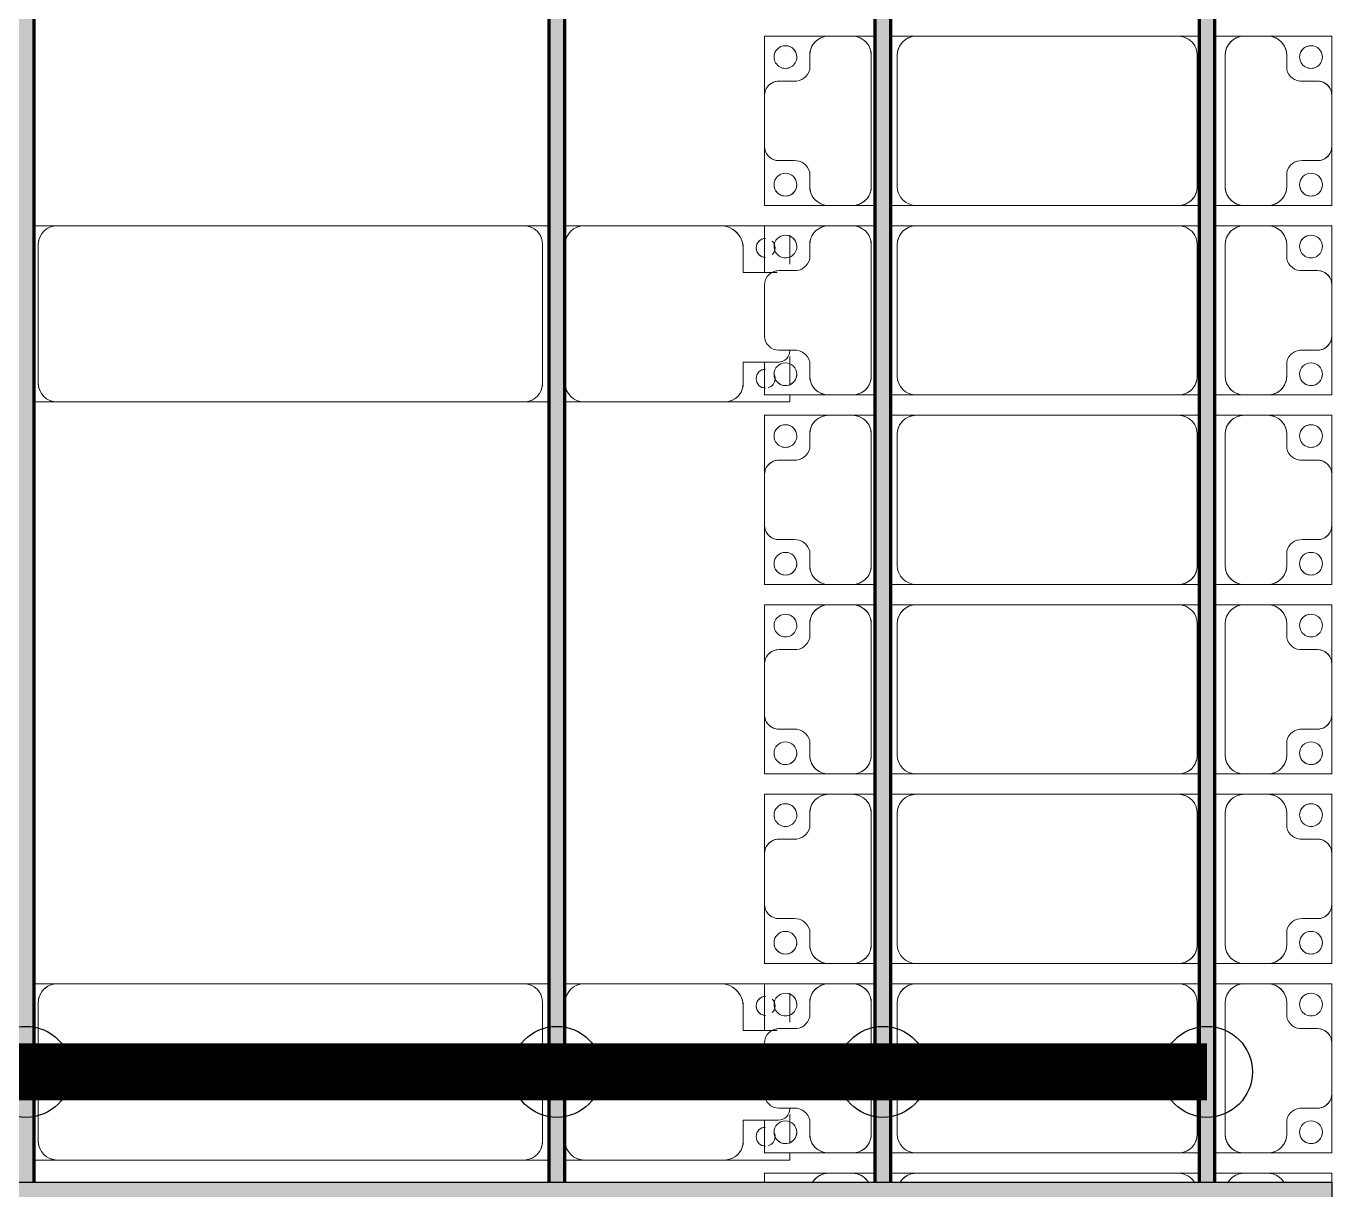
# Model space of a CAD drawing. Header units: millimetres. Extents: x -268744 to 115753, y -96240 to -10461.
# Drawn here: x 31470 to 34914, y -28627 to -25556 of the extents above; entities that cross this region are included whole.
import ezdxf

# ---------------------------------------------------------------- set-up
doc = ezdxf.new("R2010")
doc.units = ezdxf.units.MM
doc.layers.add('A-GENM', color=13, linetype='Continuous', lineweight=9)
doc.layers.add('S-BEAM', color=12, linetype='Continuous', lineweight=9)
doc.layers.add('GC-HOP 40x60 GIA CUONG', color=1, linetype='Continuous')

# ---------------------------------------------------------------- blocks, each defined once
blk = doc.blocks.new('Dầm C52 - Hộp 40x60-V24-KHUNG KẾT CẤU BÈ PIN 1')
at = {"layer": 'S-BEAM', "lineweight": 25}
blk.add_hatch(color=4, dxfattribs=at).paths.add_polyline_path([(-145811, -20), (145811, -20), (145811, 20), (-145811, 20)])
at = {"layer": 'S-BEAM', "color": 4, "lineweight": 25}
for p, q in [((-145811, 20), (145811, 20)), ((145811, 20), (145811, -20))]:
    blk.add_line(p, q, dxfattribs=at)
blk = doc.blocks.new('Dai phaodi lai - DẢI PHAO ĐI LẠI-V77-KHUNG KẾT CẤU BÈ PIN 1')
at = {"layer": 'A-GENM', "color": 7}
for p, q in [((5276.8, 748.4), (5433.1, 748.4)), ((5276.8, 579.3), (5276.8, 748.4)), ((5276.8, 748.4), (5276.8, 579.3)), ((5433.1, 748.4), (5276.8, 748.4)), ((5566.9, 748.4), (5433.1, 748.4)), ((5566.9, 748.4), (5723.2, 748.4)), ((5723.2, 748.4), (5566.9, 748.4)), ((5723.2, 748.4), (5723.2, 579.3)), ((5723.2, 579.3), (5723.2, 748.4)), ((5776.8, 748.4), (5933.1, 748.4)), ((5776.8, 579.3), (5776.8, 748.4)), ((5776.8, 748.4), (5776.8, 579.3)), ((5933.1, 748.4), (5776.8, 748.4)), ((6066.9, 748.4), (5933.1, 748.4)), ((6066.9, 748.4), (6223.2, 748.4)), ((6223.2, 748.4), (6066.9, 748.4)), ((6223.2, 748.4), (6223.2, 579.3)), ((6223.2, 579.3), (6223.2, 748.4)), ((6276.8, 748.4), (6433.1, 748.4)), ((6276.8, 579.3), (6276.8, 748.4)), ((6276.8, 748.4), (6276.8, 579.3)), ((6433.1, 748.4), (6276.8, 748.4)), ((6566.9, 748.4), (6433.1, 748.4)), ((6566.9, 748.4), (6723.2, 748.4)), ((6723.2, 748.4), (6566.9, 748.4)), ((6723.2, 748.4), (6723.2, 579.3)), ((6723.2, 579.3), (6723.2, 748.4)), ((6776.8, 748.4), (6933.1, 748.4)), ((6776.8, 579.3), (6776.8, 748.4)), ((6776.8, 748.4), (6776.8, 579.3)), ((6933.1, 748.4), (6776.8, 748.4)), ((7066.9, 748.4), (6933.1, 748.4)), ((7066.9, 748.4), (7223.2, 748.4)), ((7223.2, 748.4), (7066.9, 748.4)), ((7223.2, 748.4), (7223.2, 579.3)), ((7223.2, 579.3), (7223.2, 748.4)), ((7276.8, 748.4), (7433.1, 748.4)), ((7276.8, 579.3), (7276.8, 748.4)), ((7276.8, 748.4), (7276.8, 579.3)), ((7433.1, 748.4), (7276.8, 748.4)), ((7566.9, 748.4), (7433.1, 748.4)), ((7566.9, 748.4), (7723.2, 748.4)), ((7723.2, 748.4), (7566.9, 748.4)), ((7723.2, 748.4), (7723.2, 579.3)), ((7723.2, 579.3), (7723.2, 748.4)), ((7776.8, 748.4), (7933.1, 748.4)), ((7776.8, 579.3), (7776.8, 748.4)), ((7776.8, 748.4), (7776.8, 579.3)), ((7933.1, 748.4), (7776.8, 748.4)), ((8066.9, 748.4), (7933.1, 748.4)), ((8066.9, 748.4), (8223.2, 748.4)), ((8223.2, 748.4), (8066.9, 748.4)), ((8223.2, 748.4), (8223.2, 579.3)), ((8223.2, 579.3), (8223.2, 748.4)), ((8276.8, 748.4), (8300.1, 748.4)), ((8276.8, 579.3), (8276.8, 748.4)), ((8276.8, 748.4), (8276.8, 579.3)), ((8300.1, 748.4), (8276.8, 748.4)), ((5395.1, 710.4), (5395.1, 670.7)), ((5604.9, 670.7), (5604.9, 710.4)), ((5895.1, 710.4), (5895.1, 670.7)), ((6104.9, 670.7), (6104.9, 710.4)), ((6395.1, 710.4), (6395.1, 670.7)), ((6604.9, 670.7), (6604.9, 710.4)), ((6895.1, 710.4), (6895.1, 670.7)), ((7104.9, 670.7), (7104.9, 710.4)), ((7395.1, 710.4), (7395.1, 670.7)), ((7604.9, 670.7), (7604.9, 710.4)), ((7895.1, 710.4), (7895.1, 670.7)), ((8104.9, 670.7), (8104.9, 710.4)), ((5364.3, 629.3), (5326.8, 629.3)), ((5673.2, 629.3), (5635.7, 629.3)), ((5864.3, 629.3), (5826.8, 629.3)), ((6173.2, 629.3), (6135.7, 629.3)), ((6364.3, 629.3), (6326.8, 629.3)), ((6673.2, 629.3), (6635.7, 629.3)), ((6864.3, 629.3), (6826.8, 629.3)), ((7173.2, 629.3), (7135.7, 629.3)), ((7364.3, 629.3), (7326.8, 629.3)), ((7673.2, 629.3), (7635.7, 629.3)), ((7864.3, 629.3), (7826.8, 629.3)), ((8173.2, 629.3), (8135.7, 629.3)), ((5276.8, 579.3), (5276.8, 516.7)), ((5723.2, 516.7), (5723.2, 579.3)), ((5776.8, 579.3), (5776.8, 516.7)), ((6223.2, 516.7), (6223.2, 579.3)), ((6276.8, 579.3), (6276.8, 516.7)), ((6723.2, 516.7), (6723.2, 579.3)), ((6776.8, 579.3), (6776.8, 516.7)), ((7223.2, 516.7), (7223.2, 579.3)), ((7276.8, 579.3), (7276.8, 516.7)), ((7723.2, 516.7), (7723.2, 579.3)), ((7776.8, 579.3), (7776.8, 516.7)), ((8223.2, 516.7), (8223.2, 579.3)), ((8276.8, 579.3), (8276.8, 516.7)), ((5276.8, 438.7), (5276.8, 516.7)), ((5276.8, 438.7), (5276.8, 516.7)), ((5723.2, 516.7), (5723.2, 438.7)), ((5723.2, 516.7), (5723.2, 438.7)), ((5776.8, 438.7), (5776.8, 516.7)), ((5776.8, 438.7), (5776.8, 516.7)), ((6223.2, 516.7), (6223.2, 438.7)), ((6223.2, 516.7), (6223.2, 438.7)), ((6276.8, 438.7), (6276.8, 516.7)), ((6276.8, 438.7), (6276.8, 516.7)), ((6723.2, 516.7), (6723.2, 438.7)), ((6723.2, 516.7), (6723.2, 438.7)), ((6776.8, 438.7), (6776.8, 516.7)), ((6776.8, 438.7), (6776.8, 516.7)), ((7223.2, 516.7), (7223.2, 438.7)), ((7223.2, 516.7), (7223.2, 438.7)), ((7276.8, 438.7), (7276.8, 516.7)), ((7276.8, 438.7), (7276.8, 516.7)), ((7723.2, 516.7), (7723.2, 438.7)), ((7723.2, 516.7), (7723.2, 438.7)), ((7776.8, 438.7), (7776.8, 516.7)), ((7776.8, 438.7), (7776.8, 516.7)), ((8223.2, 516.7), (8223.2, 438.7)), ((8223.2, 516.7), (8223.2, 438.7)), ((8276.8, 438.7), (8276.8, 516.7)), ((8276.8, 438.7), (8276.8, 516.7)), ((5326.8, 466.7), (5673.2, 466.7)), ((5826.8, 466.7), (6173.2, 466.7)), ((6326.8, 466.7), (6673.2, 466.7)), ((6826.8, 466.7), (7173.2, 466.7)), ((7326.8, 466.7), (7673.2, 466.7)), ((7826.8, 466.7), (8173.2, 466.7)), ((5276.8, 343.3), (5276.8, 398.7)), ((5276.8, 343.3), (5276.8, 398.7)), ((5673.2, 393.3), (5326.8, 393.3)), ((5723.2, 398.7), (5723.2, 343.3)), ((5723.2, 398.7), (5723.2, 343.3)), ((5776.8, 343.3), (5776.8, 398.7)), ((5776.8, 343.3), (5776.8, 398.7)), ((6173.2, 393.3), (5826.8, 393.3)), ((6223.2, 398.7), (6223.2, 343.3)), ((6223.2, 398.7), (6223.2, 343.3)), ((6276.8, 343.3), (6276.8, 398.7)), ((6276.8, 343.3), (6276.8, 398.7)), ((6673.2, 393.3), (6326.8, 393.3)), ((6723.2, 398.7), (6723.2, 343.3)), ((6723.2, 398.7), (6723.2, 343.3)), ((6776.8, 343.3), (6776.8, 398.7)), ((6776.8, 343.3), (6776.8, 398.7)), ((7173.2, 393.3), (6826.8, 393.3)), ((7223.2, 398.7), (7223.2, 343.3)), ((7223.2, 398.7), (7223.2, 343.3)), ((7276.8, 343.3), (7276.8, 398.7)), ((7276.8, 343.3), (7276.8, 398.7)), ((7673.2, 393.3), (7326.8, 393.3)), ((7723.2, 398.7), (7723.2, 343.3)), ((7723.2, 398.7), (7723.2, 343.3)), ((7776.8, 343.3), (7776.8, 398.7)), ((7776.8, 343.3), (7776.8, 398.7)), ((8173.2, 393.3), (7826.8, 393.3)), ((8223.2, 398.7), (8223.2, 343.3)), ((8223.2, 398.7), (8223.2, 343.3)), ((8276.8, 343.3), (8276.8, 398.7)), ((8276.8, 343.3), (8276.8, 398.7)), ((5276.8, 343.3), (5276.8, -348.3)), ((5723.2, -348.3), (5723.2, 343.3)), ((5776.8, 343.3), (5776.8, -348.3)), ((6223.2, -348.3), (6223.2, 343.3)), ((6276.8, 343.3), (6276.8, -348.3)), ((6723.2, -348.3), (6723.2, 343.3)), ((6776.8, 343.3), (6776.8, -348.3)), ((7223.2, -348.3), (7223.2, 343.3)), ((7276.8, 343.3), (7276.8, -348.3)), ((7723.2, -348.3), (7723.2, 343.3)), ((7776.8, 343.3), (7776.8, -348.3)), ((8223.2, -348.3), (8223.2, 343.3)), ((8276.8, 343.3), (8276.8, -348.3)), ((5276.8, -416.3), (5276.8, -348.3)), ((5276.8, -416.3), (5276.8, -348.3)), ((5723.2, -348.3), (5723.2, -416.3)), ((5723.2, -348.3), (5723.2, -416.3)), ((5776.8, -416.3), (5776.8, -348.3)), ((5776.8, -416.3), (5776.8, -348.3)), ((6223.2, -348.3), (6223.2, -416.3)), ((6223.2, -348.3), (6223.2, -416.3)), ((6276.8, -416.3), (6276.8, -348.3)), ((6276.8, -416.3), (6276.8, -348.3)), ((6723.2, -348.3), (6723.2, -416.3)), ((6723.2, -348.3), (6723.2, -416.3)), ((6776.8, -416.3), (6776.8, -348.3)), ((6776.8, -416.3), (6776.8, -348.3)), ((7223.2, -348.3), (7223.2, -416.3)), ((7223.2, -348.3), (7223.2, -416.3)), ((7276.8, -416.3), (7276.8, -348.3)), ((7276.8, -416.3), (7276.8, -348.3)), ((7723.2, -348.3), (7723.2, -416.3)), ((7723.2, -348.3), (7723.2, -416.3)), ((7776.8, -416.3), (7776.8, -348.3)), ((7776.8, -416.3), (7776.8, -348.3)), ((8223.2, -348.3), (8223.2, -416.3)), ((8223.2, -348.3), (8223.2, -416.3)), ((8276.8, -416.3), (8276.8, -348.3)), ((8276.8, -416.3), (8276.8, -348.3)), ((5326.8, -398.3), (5673.2, -398.3)), ((5826.8, -398.3), (6173.2, -398.3)), ((6326.8, -398.3), (6673.2, -398.3)), ((6826.8, -398.3), (7173.2, -398.3)), ((7326.8, -398.3), (7673.2, -398.3)), ((7826.8, -398.3), (8173.2, -398.3)), ((5276.8, -516.7), (5276.8, -456.3)), ((5276.8, -516.7), (5276.8, -456.3)), ((5673.2, -466.7), (5326.8, -466.7)), ((5723.2, -456.3), (5723.2, -516.7)), ((5723.2, -456.3), (5723.2, -516.7)), ((5776.8, -516.7), (5776.8, -456.3)), ((5776.8, -516.7), (5776.8, -456.3)), ((6173.2, -466.7), (5826.8, -466.7)), ((6223.2, -456.3), (6223.2, -516.7)), ((6223.2, -456.3), (6223.2, -516.7)), ((6276.8, -516.7), (6276.8, -456.3)), ((6276.8, -516.7), (6276.8, -456.3)), ((6673.2, -466.7), (6326.8, -466.7)), ((6723.2, -456.3), (6723.2, -516.7)), ((6723.2, -456.3), (6723.2, -516.7)), ((6776.8, -516.7), (6776.8, -456.3)), ((6776.8, -516.7), (6776.8, -456.3)), ((7173.2, -466.7), (6826.8, -466.7)), ((7223.2, -456.3), (7223.2, -516.7)), ((7223.2, -456.3), (7223.2, -516.7)), ((7276.8, -516.7), (7276.8, -456.3)), ((7276.8, -516.7), (7276.8, -456.3)), ((7673.2, -466.7), (7326.8, -466.7)), ((7723.2, -456.3), (7723.2, -516.7)), ((7723.2, -456.3), (7723.2, -516.7)), ((7776.8, -516.7), (7776.8, -456.3)), ((7776.8, -516.7), (7776.8, -456.3)), ((8173.2, -466.7), (7826.8, -466.7)), ((8223.2, -456.3), (8223.2, -516.7)), ((8223.2, -456.3), (8223.2, -516.7)), ((8276.8, -516.7), (8276.8, -456.3)), ((8276.8, -516.7), (8276.8, -456.3)), ((5276.8, -516.7), (5276.8, -579.3)), ((5723.2, -579.3), (5723.2, -516.7)), ((5776.8, -516.7), (5776.8, -579.3)), ((6223.2, -579.3), (6223.2, -516.7)), ((6276.8, -516.7), (6276.8, -579.3)), ((6723.2, -579.3), (6723.2, -516.7)), ((6776.8, -516.7), (6776.8, -579.3)), ((7223.2, -579.3), (7223.2, -516.7)), ((7276.8, -516.7), (7276.8, -579.3)), ((7723.2, -579.3), (7723.2, -516.7)), ((7776.8, -516.7), (7776.8, -579.3)), ((8223.2, -579.3), (8223.2, -516.7)), ((8276.8, -516.7), (8276.8, -579.3)), ((5276.8, -748.4), (5276.8, -579.3)), ((5276.8, -579.3), (5276.8, -748.4)), ((5723.2, -579.3), (5723.2, -748.4)), ((5723.2, -748.4), (5723.2, -579.3)), ((5776.8, -748.4), (5776.8, -579.3)), ((5776.8, -579.3), (5776.8, -748.4)), ((6223.2, -579.3), (6223.2, -748.4)), ((6223.2, -748.4), (6223.2, -579.3)), ((6276.8, -748.4), (6276.8, -579.3)), ((6276.8, -579.3), (6276.8, -748.4)), ((6723.2, -579.3), (6723.2, -748.4)), ((6723.2, -748.4), (6723.2, -579.3)), ((6776.8, -748.4), (6776.8, -579.3)), ((6776.8, -579.3), (6776.8, -748.4)), ((7223.2, -579.3), (7223.2, -748.4)), ((7223.2, -748.4), (7223.2, -579.3)), ((7276.8, -748.4), (7276.8, -579.3)), ((7276.8, -579.3), (7276.8, -748.4)), ((7723.2, -579.3), (7723.2, -748.4)), ((7723.2, -748.4), (7723.2, -579.3)), ((7776.8, -748.4), (7776.8, -579.3)), ((7776.8, -579.3), (7776.8, -748.4)), ((8223.2, -579.3), (8223.2, -748.4)), ((8223.2, -748.4), (8223.2, -579.3)), ((8276.8, -748.4), (8276.8, -579.3)), ((8276.8, -579.3), (8276.8, -748.4)), ((5326.8, -629.3), (5364.3, -629.3)), ((5635.7, -629.3), (5673.2, -629.3)), ((5826.8, -629.3), (5864.3, -629.3)), ((6135.7, -629.3), (6173.2, -629.3)), ((6326.8, -629.3), (6364.3, -629.3)), ((6635.7, -629.3), (6673.2, -629.3)), ((6826.8, -629.3), (6864.3, -629.3)), ((7135.7, -629.3), (7173.2, -629.3)), ((7326.8, -629.3), (7364.3, -629.3)), ((7635.7, -629.3), (7673.2, -629.3)), ((7826.8, -629.3), (7864.3, -629.3)), ((8135.7, -629.3), (8173.2, -629.3)), ((5395.1, -670.7), (5395.1, -710.4)), ((5604.9, -710.4), (5604.9, -670.7)), ((5895.1, -670.7), (5895.1, -710.4)), ((6104.9, -710.4), (6104.9, -670.7)), ((6395.1, -670.7), (6395.1, -710.4)), ((6604.9, -710.4), (6604.9, -670.7)), ((6895.1, -670.7), (6895.1, -710.4)), ((7104.9, -710.4), (7104.9, -670.7)), ((7395.1, -670.7), (7395.1, -710.4)), ((7604.9, -710.4), (7604.9, -670.7)), ((7895.1, -670.7), (7895.1, -710.4)), ((8104.9, -710.4), (8104.9, -670.7)), ((5433.1, -748.4), (5276.8, -748.4)), ((5276.8, -748.4), (5433.1, -748.4)), ((5433.1, -748.4), (5566.9, -748.4)), ((5723.2, -748.4), (5566.9, -748.4)), ((5566.9, -748.4), (5723.2, -748.4)), ((5900.1, -748.4), (5776.8, -748.4)), ((5776.8, -748.4), (5900.1, -748.4)), ((5933.1, -748.4), (6066.9, -748.4)), ((6223.2, -748.4), (6136.6, -748.4)), ((6136.6, -748.4), (6223.2, -748.4)), ((6433.1, -748.4), (6276.8, -748.4)), ((6276.8, -748.4), (6433.1, -748.4)), ((6433.1, -748.4), (6566.9, -748.4)), ((6723.2, -748.4), (6566.9, -748.4)), ((6566.9, -748.4), (6723.2, -748.4)), ((6933.1, -748.4), (6776.8, -748.4)), ((6776.8, -748.4), (6933.1, -748.4)), ((6933.1, -748.4), (7066.9, -748.4)), ((7223.2, -748.4), (7066.9, -748.4)), ((7066.9, -748.4), (7223.2, -748.4)), ((7433.1, -748.4), (7276.8, -748.4)), ((7276.8, -748.4), (7433.1, -748.4)), ((7433.1, -748.4), (7566.9, -748.4)), ((7723.2, -748.4), (7566.9, -748.4)), ((7566.9, -748.4), (7723.2, -748.4)), ((7900.1, -748.4), (7776.8, -748.4)), ((7776.8, -748.4), (7900.1, -748.4)), ((7933.1, -748.4), (8066.9, -748.4)), ((8223.2, -748.4), (8136.6, -748.4)), ((8136.6, -748.4), (8223.2, -748.4)), ((8300.1, -748.4), (8276.8, -748.4)), ((8276.8, -748.4), (8300.1, -748.4))]:
    blk.add_line(p, q, dxfattribs=at)
for centre, radius, start, end in [((5433.1, 710.4), 38, 90, 180), ((5433.1, 710.4), 38, 90, 180), ((5433.1, 710.4), 38, 120, 180), ((5433.1, 710.4), 38, 120, 180), ((5433.1, 710.4), 38, 90, 105), ((5433.1, 710.4), 38, 90, 105), ((5566.9, 710.4), 38, 360, 90), ((5566.9, 710.4), 38, 75, 90), ((5566.9, 710.4), 38, 0, 90), ((5566.9, 710.4), 38, 75, 90), ((5566.9, 710.4), 38, 0, 60), ((5566.9, 710.4), 38, 0, 60), ((5933.1, 710.4), 38, 90, 180), ((5933.1, 710.4), 38, 90, 180), ((5933.1, 710.4), 38, 120, 180), ((5933.1, 710.4), 38, 120, 180), ((5933.1, 710.4), 38, 90, 105), ((5933.1, 710.4), 38, 90, 105), ((6066.9, 710.4), 38, 0, 90), ((6066.9, 710.4), 38, 75, 90), ((6066.9, 710.4), 38, 0, 90), ((6066.9, 710.4), 38, 75, 90), ((6066.9, 710.4), 38, 0, 60), ((6066.9, 710.4), 38, 0, 60), ((6433.1, 710.4), 38, 90, 180), ((6433.1, 710.4), 38, 90, 180), ((6433.1, 710.4), 38, 120, 180), ((6433.1, 710.4), 38, 120, 180), ((6433.1, 710.4), 38, 90, 105), ((6433.1, 710.4), 38, 90, 105), ((6566.9, 710.4), 38, 0, 90), ((6566.9, 710.4), 38, 75, 90), ((6566.9, 710.4), 38, 0, 90), ((6566.9, 710.4), 38, 75, 90), ((6566.9, 710.4), 38, 0, 60), ((6566.9, 710.4), 38, 0, 60), ((6933.1, 710.4), 38, 90, 180), ((6933.1, 710.4), 38, 90, 180), ((6933.1, 710.4), 38, 120, 180), ((6933.1, 710.4), 38, 120, 180), ((6933.1, 710.4), 38, 90, 105), ((6933.1, 710.4), 38, 90, 105), ((7066.9, 710.4), 38, 360, 90), ((7066.9, 710.4), 38, 75, 90), ((7066.9, 710.4), 38, 360, 90), ((7066.9, 710.4), 38, 75, 90), ((7066.9, 710.4), 38, 360, 60), ((7066.9, 710.4), 38, 360, 60), ((7433.1, 710.4), 38, 90, 180), ((7433.1, 710.4), 38, 90, 180), ((7433.1, 710.4), 38, 120, 180), ((7433.1, 710.4), 38, 120, 180), ((7433.1, 710.4), 38, 90, 105), ((7433.1, 710.4), 38, 90, 105), ((7566.9, 710.4), 38, 0, 90), ((7566.9, 710.4), 38, 75, 90), ((7566.9, 710.4), 38, 0, 90), ((7566.9, 710.4), 38, 75, 90), ((7566.9, 710.4), 38, 360, 60), ((7566.9, 710.4), 38, 0, 60), ((7933.1, 710.4), 38, 90, 180), ((7933.1, 710.4), 38, 90, 180), ((7933.1, 710.4), 38, 120, 180), ((7933.1, 710.4), 38, 120, 180), ((7933.1, 710.4), 38, 90, 105), ((7933.1, 710.4), 38, 90, 105), ((8066.9, 710.4), 38, 0, 90), ((8066.9, 710.4), 38, 75, 90), ((8066.9, 710.4), 38, 0, 90), ((8066.9, 710.4), 38, 75, 90), ((8066.9, 710.4), 38, 0, 60), ((8066.9, 710.4), 38, 0, 60), ((5331.6, 693.3), 30, 90, 270), ((5331.6, 693.3), 30, 90, 180), ((5331.6, 693.3), 30, 270, 90), ((5331.6, 693.3), 30, 270, 90), ((5668.4, 693.3), 30, 90, 270), ((5668.4, 693.3), 30, 90, 270), ((5668.4, 693.3), 30, 270, 90), ((5668.4, 693.3), 30, 0, 90), ((5831.6, 693.3), 30, 90, 270), ((5831.6, 693.3), 30, 90, 180), ((5831.6, 693.3), 30, 270, 90), ((5831.6, 693.3), 30, 270, 90), ((6168.4, 693.3), 30, 90, 270), ((6168.4, 693.3), 30, 90, 270), ((6168.4, 693.3), 30, 270, 90), ((6168.4, 693.3), 30, 0, 90), ((6331.6, 693.3), 30, 90, 270), ((6331.6, 693.3), 30, 90, 180), ((6331.6, 693.3), 30, 270, 90), ((6331.6, 693.3), 30, 270, 90), ((6668.4, 693.3), 30, 90, 270), ((6668.4, 693.3), 30, 90, 270), ((6668.4, 693.3), 30, 270, 90), ((6668.4, 693.3), 30, 0, 90), ((6831.6, 693.3), 30, 90, 270), ((6831.6, 693.3), 30, 90, 180), ((6831.6, 693.3), 30, 270, 90), ((6831.6, 693.3), 30, 270, 90), ((7168.4, 693.3), 30, 90, 270), ((7168.4, 693.3), 30, 90, 270), ((7168.4, 693.3), 30, 270, 90), ((7168.4, 693.3), 30, 0, 90), ((7331.6, 693.3), 30, 90, 270), ((7331.6, 693.3), 30, 90, 180), ((7331.6, 693.3), 30, 270, 90), ((7331.6, 693.3), 30, 270, 90), ((7668.4, 693.3), 30, 90, 270), ((7668.4, 693.3), 30, 90, 270), ((7668.4, 693.3), 30, 270, 90), ((7668.4, 693.3), 30, 0, 90), ((7831.6, 693.3), 30, 90, 270), ((7831.6, 693.3), 30, 90, 180), ((7831.6, 693.3), 30, 270, 90), ((7831.6, 693.3), 30, 270, 90), ((8168.4, 693.3), 30, 90, 270), ((8168.4, 693.3), 30, 90, 270), ((8168.4, 693.3), 30, 270, 90), ((8168.4, 693.3), 30, 0, 90), ((5331.6, 693.3), 30, 195, 270), ((5355.2, 668.2), 40, 283.1885, 3.5081), ((5644.8, 668.2), 40, 176.4919, 256.8115), ((5668.4, 693.3), 30, 270, 345), ((5831.6, 693.3), 30, 195, 270), ((5855.2, 668.2), 40, 283.1885, 3.5081), ((6144.8, 668.2), 40, 176.4919, 256.8115), ((6168.4, 693.3), 30, 270, 345), ((6331.6, 693.3), 30, 195, 270), ((6355.2, 668.2), 40, 283.1885, 3.5081), ((6644.8, 668.2), 40, 176.4919, 256.8115), ((6668.4, 693.3), 30, 270, 345), ((6831.6, 693.3), 30, 195, 270), ((6855.2, 668.2), 40, 283.1885, 3.5081), ((7144.8, 668.2), 40, 176.4919, 256.8115), ((7168.4, 693.3), 30, 270, 345), ((7331.6, 693.3), 30, 195, 270), ((7355.2, 668.2), 40, 283.1885, 3.5081), ((7644.8, 668.2), 40, 176.4919, 256.8115), ((7668.4, 693.3), 30, 270, 345), ((7831.6, 693.3), 30, 195, 270), ((7855.2, 668.2), 40, 283.1885, 3.5081), ((8144.8, 668.2), 40, 176.4919, 256.8115), ((8168.4, 693.3), 30, 270, 345), ((5326.8, 579.3), 50, 90, 180), ((5326.8, 579.3), 50, 90, 165), ((5673.2, 579.3), 50, 0, 90), ((5673.2, 579.3), 50, 15, 90), ((5826.8, 579.3), 50, 90, 180), ((5826.8, 579.3), 50, 90, 165), ((6173.2, 579.3), 50, 360, 90), ((6173.2, 579.3), 50, 15, 90), ((6326.8, 579.3), 50, 90, 180), ((6326.8, 579.3), 50, 90, 165), ((6673.2, 579.3), 50, 0, 90), ((6673.2, 579.3), 50, 15, 90), ((6826.8, 579.3), 50, 90, 180), ((6826.8, 579.3), 50, 90, 165), ((7173.2, 579.3), 50, 0, 90), ((7173.2, 579.3), 50, 15, 90), ((7326.8, 579.3), 50, 90, 180), ((7326.8, 579.3), 50, 90, 165), ((7673.2, 579.3), 50, 360, 90), ((7673.2, 579.3), 50, 15, 90), ((7826.8, 579.3), 50, 90, 180), ((7826.8, 579.3), 50, 90, 165), ((8173.2, 579.3), 50, 0, 90), ((8173.2, 579.3), 50, 15, 90), ((8326.8, 579.3), 50, 120, 180), ((8326.8, 579.3), 50, 120, 165), ((5326.8, 516.7), 50, 180, 270), ((5326.8, 516.7), 50, 195, 270), ((5673.2, 516.7), 50, 270, 0), ((5673.2, 516.7), 50, 270, 345), ((5826.8, 516.7), 50, 180, 270), ((5826.8, 516.7), 50, 195, 270), ((6173.2, 516.7), 50, 270, 360), ((6173.2, 516.7), 50, 270, 345), ((6326.8, 516.7), 50, 180, 270), ((6326.8, 516.7), 50, 195, 270), ((6673.2, 516.7), 50, 270, 360), ((6673.2, 516.7), 50, 270, 345), ((6826.8, 516.7), 50, 180, 270), ((6826.8, 516.7), 50, 195, 270), ((7173.2, 516.7), 50, 270, 360), ((7173.2, 516.7), 50, 270, 345), ((7326.8, 516.7), 50, 180, 270), ((7326.8, 516.7), 50, 195, 270), ((7673.2, 516.7), 50, 270, 360), ((7673.2, 516.7), 50, 270, 345), ((7826.8, 516.7), 50, 180, 270), ((7826.8, 516.7), 50, 195, 270), ((8173.2, 516.7), 50, 270, 0), ((8173.2, 516.7), 50, 270, 345), ((8326.8, 516.7), 50, 180, 240), ((8326.8, 516.7), 50, 195, 240), ((5326.8, 343.3), 50, 90, 180), ((5326.8, 343.3), 50, 105, 135), ((5673.2, 343.3), 50, 360, 90), ((5673.2, 343.3), 50, 360, 75), ((5826.8, 343.3), 50, 90, 180), ((5826.8, 343.3), 50, 105, 135), ((6173.2, 343.3), 50, 360, 90), ((6173.2, 343.3), 50, 360, 75), ((6326.8, 343.3), 50, 90, 180), ((6326.8, 343.3), 50, 105, 135), ((6673.2, 343.3), 50, 360, 90), ((6673.2, 343.3), 50, 360, 75), ((6826.8, 343.3), 50, 90, 180), ((6826.8, 343.3), 50, 105, 135), ((7173.2, 343.3), 50, 360, 90), ((7173.2, 343.3), 50, 360, 75), ((7326.8, 343.3), 50, 90, 180), ((7326.8, 343.3), 50, 105, 135), ((7673.2, 343.3), 50, 360, 90), ((7673.2, 343.3), 50, 360, 75), ((7826.8, 343.3), 50, 90, 180), ((7826.8, 343.3), 50, 105, 135), ((8173.2, 343.3), 50, 0, 90), ((8173.2, 343.3), 50, 360, 75), ((8326.8, 343.3), 50, 120, 180), ((8326.8, 343.3), 50, 120, 135), ((5326.8, 343.3), 50, 150, 180), ((5826.8, 343.3), 50, 150, 180), ((6326.8, 343.3), 50, 150, 180), ((6826.8, 343.3), 50, 150, 180), ((7326.8, 343.3), 50, 150, 180), ((7826.8, 343.3), 50, 150, 180), ((8326.8, 343.3), 50, 150, 180), ((5326.8, -348.3), 50, 180, 270), ((5326.8, -348.3), 50, 195, 270), ((5673.2, -348.3), 50, 270, 360), ((5673.2, -348.3), 50, 270, 360), ((5826.8, -348.3), 50, 180, 270), ((5826.8, -348.3), 50, 195, 270), ((6173.2, -348.3), 50, 270, 360), ((6173.2, -348.3), 50, 270, 360), ((6326.8, -348.3), 50, 180, 270), ((6326.8, -348.3), 50, 195, 270), ((6673.2, -348.3), 50, 270, 360), ((6673.2, -348.3), 50, 270, 360), ((6826.8, -348.3), 50, 180, 270), ((6826.8, -348.3), 50, 195, 270), ((7173.2, -348.3), 50, 270, 360), ((7173.2, -348.3), 50, 270, 360), ((7326.8, -348.3), 50, 180, 270), ((7326.8, -348.3), 50, 195, 270), ((7673.2, -348.3), 50, 270, 360), ((7673.2, -348.3), 50, 270, 360), ((7826.8, -348.3), 50, 180, 270), ((7826.8, -348.3), 50, 195, 270), ((8173.2, -348.3), 50, 270, 360), ((8173.2, -348.3), 50, 270, 360), ((8326.8, -348.3), 50, 180, 240), ((8326.8, -348.3), 50, 195, 240), ((5326.8, -516.7), 50, 90, 180), ((5326.8, -516.7), 50, 90, 165), ((5673.2, -516.7), 50, 360, 90), ((5673.2, -516.7), 50, 15, 90), ((5826.8, -516.7), 50, 90, 180), ((5826.8, -516.7), 50, 90, 165), ((6173.2, -516.7), 50, 360, 90), ((6173.2, -516.7), 50, 15, 90), ((6326.8, -516.7), 50, 90, 180), ((6326.8, -516.7), 50, 90, 165), ((6673.2, -516.7), 50, 360, 90), ((6673.2, -516.7), 50, 15, 90), ((6826.8, -516.7), 50, 90, 180), ((6826.8, -516.7), 50, 90, 165), ((7173.2, -516.7), 50, 360, 90), ((7173.2, -516.7), 50, 15, 90), ((7326.8, -516.7), 50, 90, 180), ((7326.8, -516.7), 50, 90, 165), ((7673.2, -516.7), 50, 0, 90), ((7673.2, -516.7), 50, 15, 90), ((7826.8, -516.7), 50, 90, 180), ((7826.8, -516.7), 50, 90, 165), ((8173.2, -516.7), 50, 360, 90), ((8173.2, -516.7), 50, 15, 90), ((8326.8, -516.7), 50, 120, 180), ((8326.8, -516.7), 50, 120, 165), ((5326.8, -579.3), 50, 180, 270), ((5673.2, -579.3), 50, 270, 360), ((5826.8, -579.3), 50, 180, 270), ((6173.2, -579.3), 50, 270, 360), ((6326.8, -579.3), 50, 180, 270), ((6673.2, -579.3), 50, 270, 360), ((6826.8, -579.3), 50, 180, 270), ((7173.2, -579.3), 50, 270, 0), ((7326.8, -579.3), 50, 180, 270), ((7673.2, -579.3), 50, 270, 0), ((7826.8, -579.3), 50, 180, 270), ((8173.2, -579.3), 50, 270, 360), ((8326.8, -579.3), 50, 180, 240), ((5326.8, -579.3), 50, 195, 270), ((5673.2, -579.3), 50, 270, 345), ((5826.8, -579.3), 50, 195, 270), ((6173.2, -579.3), 50, 270, 345), ((6326.8, -579.3), 50, 195, 270), ((6673.2, -579.3), 50, 270, 345), ((6826.8, -579.3), 50, 195, 270), ((7173.2, -579.3), 50, 270, 345), ((7326.8, -579.3), 50, 195, 270), ((7673.2, -579.3), 50, 270, 345), ((7826.8, -579.3), 50, 195, 270), ((8173.2, -579.3), 50, 270, 345), ((8326.8, -579.3), 50, 195, 240), ((5355.2, -668.2), 40, 356.4919, 76.8115), ((5644.8, -668.2), 40, 103.1885, 183.5081), ((5855.2, -668.2), 40, 356.4919, 76.8115), ((6144.8, -668.2), 40, 103.1885, 183.5081), ((6355.2, -668.2), 40, 356.4919, 76.8115), ((6644.8, -668.2), 40, 103.1885, 183.5081), ((6855.2, -668.2), 40, 356.4919, 76.8115), ((7144.8, -668.2), 40, 103.1885, 183.5081), ((7355.2, -668.2), 40, 356.4919, 76.8115), ((7644.8, -668.2), 40, 103.1885, 183.5081), ((7855.2, -668.2), 40, 356.4919, 76.8115), ((8144.8, -668.2), 40, 103.1885, 183.5081), ((5331.6, -693.3), 30, 90, 270), ((5331.6, -693.3), 30, 90, 165), ((5331.6, -693.3), 30, 270, 90), ((5331.6, -693.3), 30, 270, 90), ((5668.4, -693.3), 30, 90, 270), ((5668.4, -693.3), 30, 90, 270), ((5668.4, -693.3), 30, 270, 90), ((5668.4, -693.3), 30, 15, 90), ((5831.6, -693.3), 30, 90, 270), ((5831.6, -693.3), 30, 90, 165), ((5831.6, -693.3), 30, 270, 90), ((5831.6, -693.3), 30, 270, 90), ((6168.4, -693.3), 30, 90, 270), ((6168.4, -693.3), 30, 90, 270), ((6168.4, -693.3), 30, 270, 90), ((6168.4, -693.3), 30, 15, 90), ((6331.6, -693.3), 30, 90, 270), ((6331.6, -693.3), 30, 90, 165), ((6331.6, -693.3), 30, 270, 90), ((6331.6, -693.3), 30, 270, 90), ((6668.4, -693.3), 30, 90, 270), ((6668.4, -693.3), 30, 90, 270), ((6668.4, -693.3), 30, 270, 90), ((6668.4, -693.3), 30, 15, 90), ((6831.6, -693.3), 30, 90, 270), ((6831.6, -693.3), 30, 90, 165), ((6831.6, -693.3), 30, 270, 90), ((6831.6, -693.3), 30, 270, 90), ((7168.4, -693.3), 30, 90, 270), ((7168.4, -693.3), 30, 90, 270), ((7168.4, -693.3), 30, 270, 90), ((7168.4, -693.3), 30, 15, 90), ((7331.6, -693.3), 30, 90, 270), ((7331.6, -693.3), 30, 90, 165), ((7331.6, -693.3), 30, 270, 90), ((7331.6, -693.3), 30, 270, 90), ((7668.4, -693.3), 30, 90, 270), ((7668.4, -693.3), 30, 90, 270), ((7668.4, -693.3), 30, 270, 90), ((7668.4, -693.3), 30, 15, 90), ((7831.6, -693.3), 30, 90, 270), ((7831.6, -693.3), 30, 90, 165), ((7831.6, -693.3), 30, 270, 90), ((7831.6, -693.3), 30, 270, 90), ((8168.4, -693.3), 30, 90, 270), ((8168.4, -693.3), 30, 90, 270), ((8168.4, -693.3), 30, 270, 90), ((8168.4, -693.3), 30, 15, 90), ((5331.6, -693.3), 30, 180, 270), ((5433.1, -710.4), 38, 180, 270), ((5433.1, -710.4), 38, 180, 240), ((5433.1, -710.4), 38, 180, 270), ((5433.1, -710.4), 38, 180, 240), ((5566.9, -710.4), 38, 270, 360), ((5566.9, -710.4), 38, 270, 360), ((5566.9, -710.4), 38, 300, 360), ((5566.9, -710.4), 38, 300, 360), ((5668.4, -693.3), 30, 270, 360), ((5831.6, -693.3), 30, 180, 270), ((5933.1, -710.4), 38, 180, 270), ((5933.1, -710.4), 38, 180, 210), ((5933.1, -710.4), 38, 180, 210), ((6066.9, -710.4), 38, 270, 360), ((6168.4, -693.3), 30, 270, 360), ((6331.6, -693.3), 30, 180, 270), ((6433.1, -710.4), 38, 180, 270), ((6433.1, -710.4), 38, 180, 240), ((6433.1, -710.4), 38, 180, 270), ((6433.1, -710.4), 38, 180, 240), ((6566.9, -710.4), 38, 270, 360), ((6566.9, -710.4), 38, 270, 360), ((6566.9, -710.4), 38, 300, 360), ((6566.9, -710.4), 38, 300, 360), ((6668.4, -693.3), 30, 270, 360), ((6831.6, -693.3), 30, 180, 270), ((6933.1, -710.4), 38, 180, 270), ((6933.1, -710.4), 38, 180, 240), ((6933.1, -710.4), 38, 180, 270), ((6933.1, -710.4), 38, 180, 240), ((7066.9, -710.4), 38, 270, 360), ((7066.9, -710.4), 38, 270, 360), ((7066.9, -710.4), 38, 300, 0), ((7066.9, -710.4), 38, 300, 360), ((7168.4, -693.3), 30, 270, 360), ((7331.6, -693.3), 30, 180, 270), ((7433.1, -710.4), 38, 180, 270), ((7433.1, -710.4), 38, 180, 240), ((7433.1, -710.4), 38, 180, 270), ((7433.1, -710.4), 38, 180, 240), ((7566.9, -710.4), 38, 270, 0), ((7566.9, -710.4), 38, 270, 0), ((7566.9, -710.4), 38, 300, 0), ((7566.9, -710.4), 38, 300, 0), ((7668.4, -693.3), 30, 270, 360), ((7831.6, -693.3), 30, 180, 270), ((7933.1, -710.4), 38, 180, 270), ((7933.1, -710.4), 38, 180, 210), ((7933.1, -710.4), 38, 180, 210), ((8066.9, -710.4), 38, 270, 0), ((8168.4, -693.3), 30, 270, 360), ((5433.1, -710.4), 38, 255, 270), ((5433.1, -710.4), 38, 255, 270), ((5566.9, -710.4), 38, 270, 285), ((5566.9, -710.4), 38, 270, 285), ((6433.1, -710.4), 38, 255, 270), ((6433.1, -710.4), 38, 255, 270), ((6566.9, -710.4), 38, 270, 285), ((6566.9, -710.4), 38, 270, 285), ((6933.1, -710.4), 38, 255, 270), ((6933.1, -710.4), 38, 255, 270), ((7066.9, -710.4), 38, 270, 285), ((7066.9, -710.4), 38, 270, 285), ((7433.1, -710.4), 38, 255, 270), ((7433.1, -710.4), 38, 255, 270), ((7566.9, -710.4), 38, 270, 285), ((7566.9, -710.4), 38, 270, 285)]:
    blk.add_arc(centre, radius, start, end, dxfattribs=at)
blk = doc.blocks.new('Dầm C52 - Dầm C52-V78-KHUNG KẾT CẤU BÈ PIN 1')
at = {"layer": 'S-BEAM', "lineweight": 140}
h = blk.add_hatch(color=1, dxfattribs=at)
h.paths.add_polyline_path([(-25480.9, 20), (-25480.9, -20), (-25440.9, -19.8), (-25445.2, 20)])
h.paths.add_polyline_path([(-25400.9, 20), (-25400.9, -20), (-19440.9, -19.8), (-19443, 20), (-24983.5, 20)])
h.paths.add_polyline_path([(-19400.9, -19.8), (-19400.9, -20), (-13440.9, -19.8), (-13440.9, 20), (-19400.9, 20)])
h.paths.add_polyline_path([(-13400.9, -19.8), (-13400.9, -20), (-7440.9, -19.8), (-7440.9, 20), (-13400.9, 20)])
h.paths.add_polyline_path([(-7400.9, -20), (-2883.4, -19.8), (-2883.4, 20), (-7400.9, 20), (-7400.9, -19.8)])
h.paths.add_polyline_path([(-1283.4, -20), (4559.1, -19.8), (4559.1, 20), (-1283.4, 20), (-1283.4, -19.8)])
h.paths.add_polyline_path([(4599.1, 20), (4599.1, -20), (10559.1, -19.8), (10559.1, 20), (5027.2, 20)])
h.paths.add_polyline_path([(10599.1, 20), (10599.1, -20), (16559.1, -19.8), (16559.1, 20), (11029.4, 20)])
h.paths.add_polyline_path([(16599.1, 20), (16599.1, -20), (22559.1, -19.8), (22559.1, 20), (17031.5, 20)])
h.paths.add_polyline_path([(22599.1, 20), (22599.1, -20), (25259.1, -19.8), (25259.1, 20), (23033.7, 20)])
h.paths.add_polyline_path([(25299.1, -20), (25480.9, -19.8), (25480.9, 20), (25299.1, 20), (25299.1, -19.8)])
at = {"layer": 'S-BEAM', "color": 1, "lineweight": 140}
for p, q in [((16599.1, 20), (22559.1, 20)), ((22559.1, -20), (16599.1, -20))]:
    blk.add_line(p, q, dxfattribs=at)
blk = doc.blocks.new('Dầm C52 - Dầm C52-V79-KHUNG KẾT CẤU BÈ PIN 1')
at = {"layer": 'S-BEAM', "lineweight": 140}
h = blk.add_hatch(color=1, dxfattribs=at)
h.paths.add_polyline_path([(-25480.9, 20), (-25480.9, -20), (-25440.9, -20), (-25440.9, 20)])
h.paths.add_polyline_path([(-25400.9, 20), (-25400.9, -20), (-19440.9, -20), (-19443, 20), (-24983.5, 20)])
h.paths.add_polyline_path([(-19400.9, 20), (-19400.9, -20), (-13440.9, -20), (-13440.9, 20), (-18981.3, 20)])
h.paths.add_polyline_path([(-13400.9, -20), (-7440.9, -20), (-7440.9, 20), (-13400.9, 20)])
h.paths.add_polyline_path([(-7400.9, 20), (-7400.9, -20), (-2883.4, -20), (-2883.4, 20), (-6977, 20)])
h.paths.add_polyline_path([(-1283.4, 20), (-1283.4, -20), (4559.1, -20), (4559.1, 20), (-974.9, 20)])
h.paths.add_polyline_path([(4599.1, -20), (10559.1, -20), (10559.1, 20), (4599.1, 20)])
h.paths.add_polyline_path([(10599.1, 20), (10599.1, -20), (16559.1, -20), (16559.1, 20), (11029.4, 20)])
h.paths.add_polyline_path([(16599.1, -20), (22559.1, -20), (22559.1, 20), (16599.1, 20)])
h.paths.add_polyline_path([(22599.1, -20), (25259.1, -20), (25259.1, 20), (22599.1, 20)])
h.paths.add_polyline_path([(25299.1, -20), (25480.9, -20), (25480.9, 20), (25299.1, 20)])
at = {"layer": 'S-BEAM', "color": 1, "lineweight": 140}
for p, q in [((16599.1, 20), (22559.1, 20)), ((22559.1, -20), (16599.1, -20))]:
    blk.add_line(p, q, dxfattribs=at)
blk = doc.blocks.new('Dai phao do pin - DẢI PHAO ĐỠ PIN-V100-KHUNG KẾT CẤU BÈ PIN 1')
at = {"layer": 'A-GENM', "color": 7}
for p, q in [((67087.6, 241.6), (67149.7, 241.6)), ((67087.6, 241.6), (67149.7, 241.6)), ((68380.3, 241.6), (67149.7, 241.6)), ((68380.3, 241.6), (68447.6, 241.6)), ((68380.3, 241.6), (68447.6, 241.6)), ((68487.6, 241.6), (68539.7, 241.6)), ((68487.6, 241.6), (68539.7, 241.6)), ((68899.7, 241.6), (68539.7, 241.6)), ((68899.7, 241.6), (69082.2, 241.6)), ((69082.2, 241.6), (68899.7, 241.6)), ((69082.2, 216.6), (69082.2, 140)), ((69082.2, 140), (69082.2, 216.6)), ((67099.7, 191.6), (67099.7, -173.4)), ((68430.3, -173.4), (68430.3, 191.6)), ((68489.7, 191.6), (68489.7, -173.4)), ((68959.7, 118.2), (68959.7, 181.6)), ((69048.7, 118.2), (68959.7, 118.2)), ((69082.2, -103.3), (69082.2, -179.9)), ((69082.2, -179.9), (69082.2, -103.3)), ((68959.7, -173.4), (68959.7, -118.2)), ((68959.7, -118.2), (69052.2, -118.2)), ((69082.2, -204.2), (69082.2, -223.4)), ((69082.2, -223.4), (69082.2, -204.2)), ((67149.7, -223.4), (67087.6, -223.4)), ((67149.7, -223.4), (67087.6, -223.4)), ((67149.7, -223.4), (68380.3, -223.4)), ((68447.6, -223.4), (68380.3, -223.4)), ((68447.6, -223.4), (68380.3, -223.4)), ((68539.7, -223.4), (68487.6, -223.4)), ((68539.7, -223.4), (68487.6, -223.4)), ((68539.7, -223.4), (68909.7, -223.4)), ((69082.2, -223.4), (68909.7, -223.4)), ((68909.7, -223.4), (69082.2, -223.4))]:
    blk.add_line(p, q, dxfattribs=at)
for centre, radius, start, end in [((67149.7, 191.6), 50, 90, 180), ((68380.3, 191.6), 50, 360, 90), ((68380.3, 191.6), 50, 60, 90), ((68539.7, 191.6), 50, 90, 180), ((68899.7, 181.6), 60, 360, 90), ((67149.7, 191.6), 50, 150, 180), ((67149.7, 191.6), 50, 105, 135), ((68380.3, 191.6), 50, 15, 30), ((68539.7, 191.6), 50, 105, 180), ((68899.7, 181.6), 60, 360, 60), ((69018.6, 183.2), 25, 90, 180), ((69018.6, 183.2), 25, 90, 165), ((69018.6, 183.2), 25, 180, 270), ((69018.6, 183.2), 25, 180, 195), ((69018.6, 183.2), 25, 0, 45), ((69018.6, 183.2), 25, 0, 45), ((69018.6, 183.2), 25, 315, 0), ((69018.6, 183.2), 25, 315, 0), ((69018.6, 183.2), 25, 210, 270), ((69052.2, -88.2), 30, 270, 360), ((69018.6, -161.8), 25, 90, 180), ((69018.6, -161.8), 25, 105, 165), ((69052.2, -88.2), 30, 285, 300), ((69052.2, -88.2), 30, 285, 300), ((69052.2, -88.2), 30, 285, 300), ((69018.6, -161.8), 25, 180, 270), ((69018.6, -161.8), 25, 180, 270), ((69018.6, -161.8), 25, 285, 0), ((69018.6, -161.8), 25, 285, 0), ((69018.6, -161.8), 25, 0, 30), ((69018.6, -161.8), 25, 0, 30), ((67149.7, -173.4), 50, 180, 270), ((67149.7, -173.4), 50, 180, 210), ((68380.3, -173.4), 50, 270, 0), ((68380.3, -173.4), 50, 330, 0), ((68539.7, -173.4), 50, 180, 270), ((68539.7, -173.4), 50, 180, 255), ((68909.7, -173.4), 50, 270, 360), ((68909.7, -173.4), 50, 285, 360), ((67149.7, -173.4), 50, 240, 270), ((68380.3, -173.4), 50, 285, 300)]:
    blk.add_arc(centre, radius, start, end, dxfattribs=at)
blk = doc.blocks.new('Dầm C52 - Dầm C52-V2-KHUNG KẾT CẤU BÈ PIN 1')
at = {"layer": 'S-BEAM', "lineweight": 140}
h = blk.add_hatch(color=1, dxfattribs=at)
h.paths.add_polyline_path([(-25480.9, 20), (-25480.9, -20), (-25440.9, -20), (-25440.9, 20)])
h.paths.add_polyline_path([(-25400.9, 20), (-25400.9, -20), (-19440.9, -20), (-19443, 20), (-24983.5, 20)])
h.paths.add_polyline_path([(-19400.9, 20), (-19400.9, -20), (-13440.9, -20), (-13440.9, 20), (-18519.6, 20)])
h.paths.add_polyline_path([(-13400.9, -20), (-7440.9, -20), (-7440.9, 20), (-13400.9, 20)])
h.paths.add_polyline_path([(-7400.9, 20), (-7400.9, -20), (-1440.9, -20), (-1440.9, 20), (-6515.3, 20)])
h.paths.add_polyline_path([(-1400.9, 20), (-1400.9, -20), (4559.1, -20), (4559.1, 20), (-974.9, 20)])
h.paths.add_polyline_path([(4599.1, -20), (10559.1, -20), (10559.1, 20), (4599.1, 20)])
h.paths.add_polyline_path([(10599.1, -20), (16559.1, -20), (16559.1, 20), (10599.1, 20)])
h.paths.add_polyline_path([(16599.1, 20), (16599.1, -20), (22559.1, -20), (22559.1, 20), (17493.2, 20)])
h.paths.add_polyline_path([(22599.1, 20), (22599.1, -20), (25259.1, -20), (25259.1, 20), (23033.7, 20)])
h.paths.add_polyline_path([(25299.1, -20), (25480.9, -20), (25480.9, 20), (25299.1, 20)])
at = {"layer": 'S-BEAM', "color": 1, "lineweight": 140}
blk.add_line((22559.1, -20), (16599.1, -20), dxfattribs=at)
blk = doc.blocks.new('Dầm C52 - Dầm C52-102503-KHUNG KẾT CẤU BÈ PIN 1')
at = {"layer": 'S-BEAM', "lineweight": 140}
h = blk.add_hatch(color=1, dxfattribs=at)
h.paths.add_polyline_path([(-25480.9, 20), (-25480.9, -20), (-25440.9, -20), (-25440.9, 20)])
h.paths.add_polyline_path([(-25400.9, 20), (-25400.9, -20), (-19440.9, -20), (-19443, 20), (-24983.5, 20)])
h.paths.add_polyline_path([(-19400.9, 20), (-19400.9, -20), (-13440.9, -20), (-13440.9, 20), (-17596.2, 20)])
h.paths.add_polyline_path([(-13400.9, -20), (-7440.9, -20), (-7440.9, 20), (-13400.9, 20)])
h.paths.add_polyline_path([(-7400.9, -20), (-1440.9, -20), (-1440.9, 20), (-7400.9, 20)])
h.paths.add_polyline_path([(-1400.9, -20), (4559.1, -20), (4559.1, 20), (-1400.9, 20)])
h.paths.add_polyline_path([(4599.1, -20), (10559.1, -20), (10559.1, 20), (4599.1, 20)])
h.paths.add_polyline_path([(10599.1, 20), (10599.1, -20), (16559.1, -20), (16559.1, 20), (11952.8, 20)])
h.paths.add_polyline_path([(16599.1, -20), (22559.1, -20), (22559.1, 20), (16599.1, 20)])
h.paths.add_polyline_path([(22599.1, -20), (25259.1, -20), (25259.1, 20), (22599.1, 20)])
h.paths.add_polyline_path([(25299.1, -20), (25441.8, -20), (25441.8, 20), (25299.1, 20)])
at = {"layer": 'S-BEAM', "color": 1, "lineweight": 140}
for p, q in [((16599.1, 20), (22559.1, 20)), ((22559.1, -20), (16599.1, -20))]:
    blk.add_line(p, q, dxfattribs=at)
blk = doc.blocks.new('be pin 1_rvt-1-KHUNG KẾT CẤU BÈ PIN 1')
at = {"layer": 'A-GENM', "lineweight": 9, "rotation": 270.0000000003262}
blk.add_blockref('Dai phaodi lai - DẢI PHAO ĐI LẠI-V77-KHUNG KẾT CẤU BÈ PIN 1', (34166, -20306.4), dxfattribs=at)
at = {"layer": 'A-GENM', "lineweight": 9}
for p in [(-35598.1, -26324.7), (-35598.1, -28324.7)]:
    blk.add_blockref('Dai phao do pin - DẢI PHAO ĐỠ PIN-V100-KHUNG KẾT CẤU BÈ PIN 1', p, dxfattribs=at)
at = {"layer": 'S-BEAM', "lineweight": 9, "rotation": 90.00000000032618}
for name, p in [('Dầm C52 - Dầm C52-V2-KHUNG KẾT CẤU BÈ PIN 1', (31469.5, -45205.6)), ('Dầm C52 - Dầm C52-V78-KHUNG KẾT CẤU BÈ PIN 1', (33729.7, -45205.6)), ('Dầm C52 - Dầm C52-V79-KHUNG KẾT CẤU BÈ PIN 1', (34584.7, -45205.6)), ('Dầm C52 - Dầm C52-102503-KHUNG KẾT CẤU BÈ PIN 1', (32869.5, -45205.6))]:
    blk.add_blockref(name, p, dxfattribs=at)
at = {"layer": 'S-BEAM', "lineweight": 9}
blk.add_blockref('Dầm C52 - Hộp 40x60-V24-KHUNG KẾT CẤU BÈ PIN 1', (-110896.7, -28626.5), dxfattribs=at)

msp = doc.modelspace()

# ---------------------------------------------------------------- linework, layer by layer
at = {"layer": 'GC-HOP 40x60 GIA CUONG', "const_width": 150}
msp.add_lwpolyline([(19584.7, -28315.6), (34584.7, -28315.6)], dxfattribs=at)
at = {"layer": 'GC-HOP 40x60 GIA CUONG'}
for centre in [(31469.5, -28315.6), (32869.5, -28315.6), (33729.7, -28315.6), (34584.7, -28315.6)]:
    msp.add_circle(centre, 120, dxfattribs=at)

# ---------------------------------------------------------------- block references
at = {"lineweight": 5}
msp.add_blockref('be pin 1_rvt-1-KHUNG KẾT CẤU BÈ PIN 1', (0, 0), dxfattribs=at)

doc.saveas('drawing.dxf')
